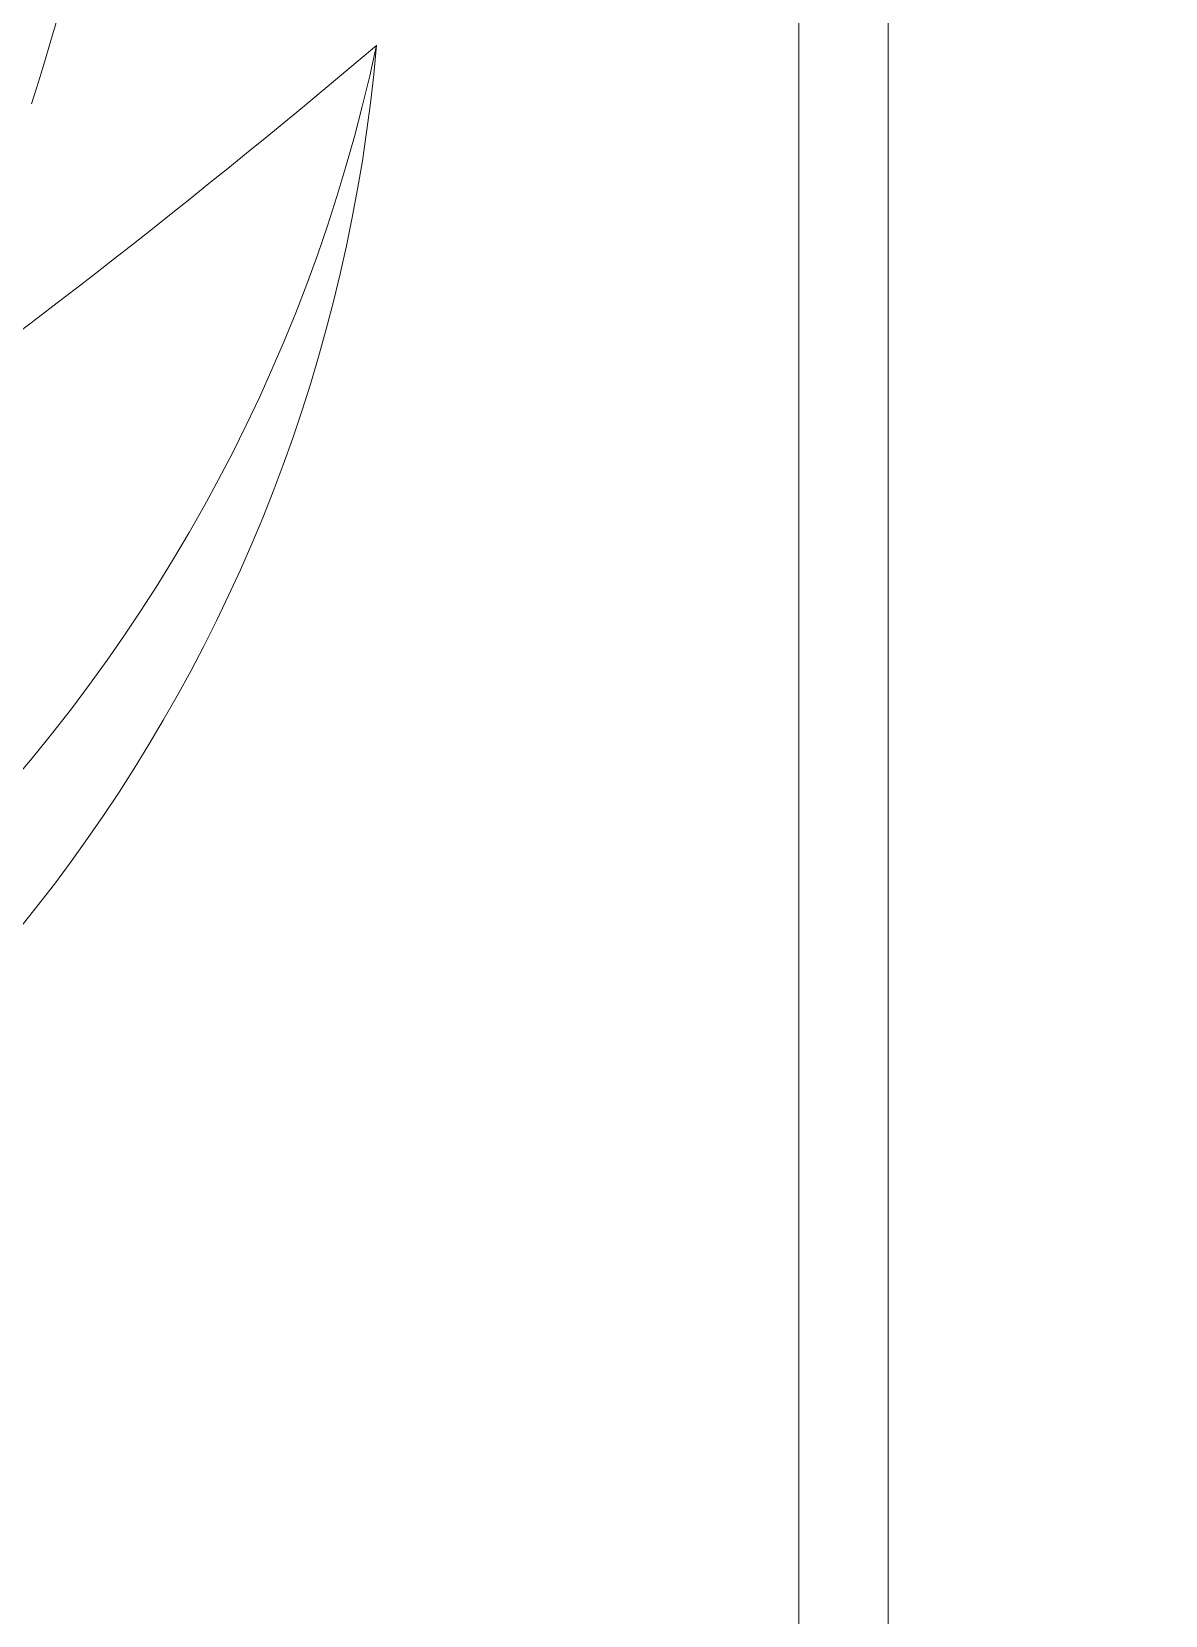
# Model space of a CAD drawing. Header units: millimetres. Extents: x 46404 to 154333, y -1327 to 55734.
# Drawn here: x 60666.7 to 60793.6, y 51680.2 to 51857.5 of the extents above; entities that cross this region are included whole.
import ezdxf

# ---------------------------------------------------------------- set-up
doc = ezdxf.new("R2010")
doc.units = ezdxf.units.MM
for name, color, linetype, lineweight in [('A-WALL', 113, 'Continuous', 18), ('G-IMPT-2', 8, 'Continuous', 18), ('L-PLNT', 71, 'Continuous', 18)]:
    doc.layers.add(name, color=color, linetype=linetype, lineweight=lineweight)

# ---------------------------------------------------------------- blocks, each defined once
blk = doc.blocks.new('CAY DUA VAN PHAT - CAY DUA VAN PHAT_dwg-2253781-TKCS_RAMP NKT 1 - MẶT BẰNG')
at = {"layer": 'G-IMPT-2'}
for centre, radius, start, end in [((308.23, 679.24), 371.77, 282.004, 349.47), ((-1078.81, 1555.76), 1918.95, 319.73906, 330.06235), ((354.24, 677.65), 363.4, 274.943, 339.2141), ((2056.69, 827.62), 1384.56, 191.63825, 209.82735), ((254.56, 841.1), 470.86, 259.1512, 287.8197)]:
    blk.add_arc(centre, radius, start, end, dxfattribs=at)
blk = doc.blocks.new('CAY DUA VAN PHAT - CAY DUA VAN PHAT_dwg-V6-TKCS_RAMP NKT 1 - MẶT BẰNG')
at = {"layer": 'G-IMPT-2'}
for centre, radius, start, end in [((308.23, 679.24), 371.77, 282.004, 349.47), ((-1078.81, 1555.76), 1918.95, 319.73906, 330.06235), ((354.24, 677.65), 363.4, 274.943, 339.2141), ((2056.69, 827.62), 1384.56, 191.63825, 209.82735), ((254.56, 841.1), 470.86, 259.1512, 287.8197)]:
    blk.add_arc(centre, radius, start, end, dxfattribs=at)
blk = doc.blocks.new('CAY DUA VAN PHAT - CAY DUA VAN PHAT-V7-TKCS_RAMP NKT 1 - MẶT BẰNG')
at = {"extrusion": (0, 0, -1), "xscale": 0.5, "yscale": 0.5, "zscale": -0.5, "rotation": 180}
for name in ['CAY DUA VAN PHAT - CAY DUA VAN PHAT_dwg-2253781-TKCS_RAMP NKT 1 - MẶT BẰNG', 'CAY DUA VAN PHAT - CAY DUA VAN PHAT_dwg-V6-TKCS_RAMP NKT 1 - MẶT BẰNG']:
    blk.add_blockref(name, (151.82, 370.52), dxfattribs=at)

msp = doc.modelspace()

# ---------------------------------------------------------------- linework, layer by layer
at = {"layer": 'A-WALL'}
for p, q in [((60752.56, 54456.42), (60752.56, 50557.93)), ((60762.56, 54456.42), (60762.56, 50547.93))]:
    msp.add_line(p, q, dxfattribs=at)

# ---------------------------------------------------------------- block references
at = {"layer": 'L-PLNT', "rotation": 270.0000000000003}
msp.add_blockref('CAY DUA VAN PHAT - CAY DUA VAN PHAT-V7-TKCS_RAMP NKT 1 - MẶT BẰNG', (60492.56, 51896.94), dxfattribs=at)

doc.saveas('drawing.dxf')
